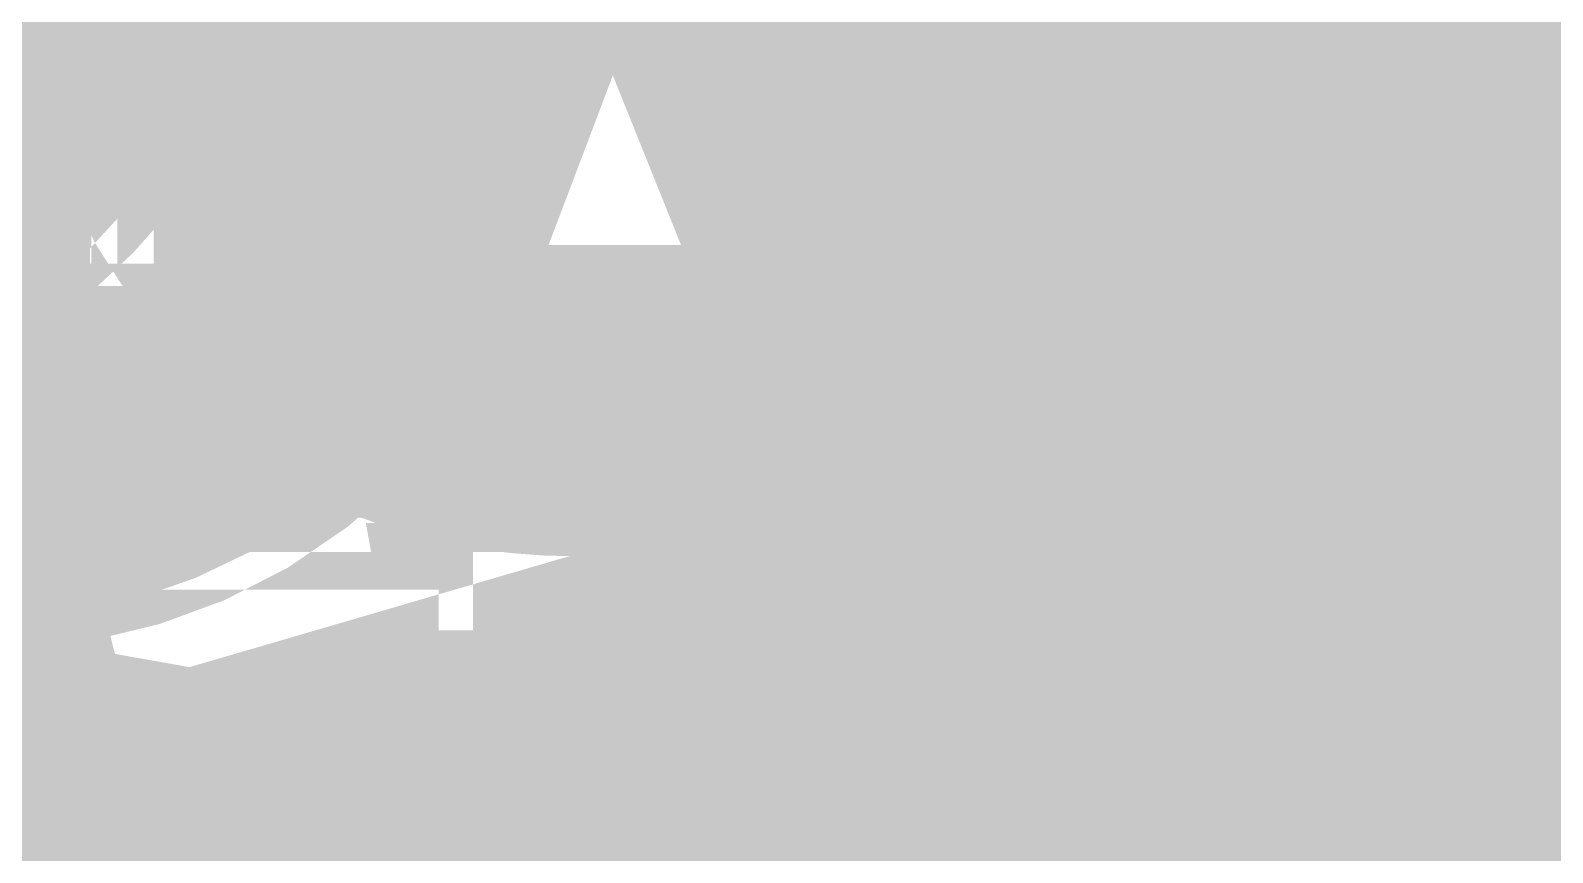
# Model space of a CAD drawing. Header units: millimetres. Extents: x -0.7 to 17.2, y -0.7 to 12.5.
# Drawn here: x 6.411 to 7.879, y 9.045 to 9.838 of the extents above; entities that cross this region are included whole.
import ezdxf

# ---------------------------------------------------------------- set-up
doc = ezdxf.new("R2010")
doc.units = ezdxf.units.MM
doc.layers.add('EQUIPMENT', color=7, linetype='Continuous')
doc.layers.add('FITTINGS', color=7, linetype='Continuous')

msp = doc.modelspace()

# ---------------------------------------------------------------- linework, layer by layer
at = {"color": 7, "lineweight": 0, "const_width": 1}
for points in [[(0, 11.69291973114014), (7.945338726043701, 11.69291973114014), (7.945338726043701, 9.569485664367676), (0, 9.569485664367676), (0, 11.69291973114014)], [(7.085715686773369, 9.831013484139476), (7.085715686773369, 9.831013484139476), (7.085715686773369, 9.831013484139476), (7.074897670233425, 9.831566561206683), (7.064715847679493, 9.8332257924083), (7.055170219111573, 9.835991177744326), (7.046260784529669, 9.83986271721477), (7.037987543933777, 9.84484041081962), (7.030350497323898, 9.850924258558884), (7.023349644700033, 9.858114260432558), (7.023349644700033, 9.858114260432558), (7.023349644700033, 9.858114260432558), (7.023349644700033, 9.858114260432558), (7.017144228757095, 9.866396822552057), (7.011893492189991, 9.875769226139655), (7.007597434998724, 9.886231471195357), (7.004256057183296, 9.897783557719164), (7.001869358743704, 9.910425485711075), (7.000437339679948, 9.924157255171089), (6.999959999992029, 9.938978866099205), (6.999959999992029, 9.938978866099205), (6.999959999992029, 9.938978866099205), (6.999959999992029, 9.938978866099205), (7.000441223648117, 9.95380863336048), (7.001884894616377, 9.96756487181995), (7.004291012896811, 9.98024758147763), (7.007659578489422, 9.99185676233352), (7.011990591394206, 10.00239241438761), (7.017284051611163, 10.0118545376399), (7.023539959140294, 10.0202431320904), (7.023539959140294, 10.0202431320904), (7.023539959140294, 10.0202431320904), (7.023539959140294, 10.0202431320904), (7.030591303350352, 10.02753411713646), (7.038271073610083, 10.03370341217543), (7.046579269919492, 10.03875101720731), (7.055515892278578, 10.04267693223212), (7.065080940687338, 10.04548115724983), (7.075274415145776, 10.04716369226046), (7.08609631565389, 10.047724537264), (7.08609631565389, 10.047724537264), (7.08609631565389, 10.047724537264), (7.08609631565389, 10.047724537264), (7.092822960125055, 10.04754160236327), (7.099191502731073, 10.04699279766104), (7.10520194347195, 10.04607812315734), (7.110854282347685, 10.04479757885216), (7.116148519358275, 10.0431511647455), (7.121084654503724, 10.04113888083736), (7.125662687784029, 10.03876072712774), (7.125662687784029, 10.03876072712774), (7.125662687784029, 10.03876072712774), (7.125662687784029, 10.03876072712774), (7.129946316277157, 10.03612001716992), (7.133999237061069, 10.03332006451719), (7.137821450135767, 10.03036086916955), (7.141412955501254, 10.027242431127), (7.144773753157526, 10.02396475038953), (7.147903843104585, 10.02052782695716), (7.150803225342429, 10.01693166082987), (7.150803225342429, 10.01693166082987), (7.153144092957632, 10.01693166082987), (7.153144092957632, 10.01693166082987), (7.153144092957632, 10.01693166082987), (7.153023301547591, 10.01847748016096), (7.152878429534901, 10.02022215866229), (7.152709476919566, 10.02216569633385), (7.15251644370159, 10.02430809317564), (7.152299329880965, 10.02664934918766), (7.152058135457697, 10.02918946436991), (7.151792860431783, 10.03192843872239), (7.151792860431783, 10.03192843872239), (7.151792860431783, 10.03192843872239), (7.151792860431783, 10.03192843872239), (7.151535353342208, 10.03468333734437), (7.151317462727949, 10.03727122533509), (7.15113918858901, 10.03969210269456), (7.151000530925393, 10.04194596942279), (7.150901489737095, 10.04403282551977), (7.150842065024115, 10.0459526709855), (7.150822256786455, 10.04770550581998), (7.150822256786455, 10.04770550581998), (7.150822256786455, 10.13112032498611), (7.185116918921381, 10.13112032498611), (7.185116918921381, 9.834895898720788), (7.157445199307517, 9.834895898720788), (7.15238283519659, 9.862967278659198), (7.150822256786455, 9.862967278659198), (7.150822256786455, 9.862967278659198), (7.150822256786455, 9.862967278659198), (7.148019973752827, 9.859261973026376), (7.14496367920097, 9.855715133294826), (7.141653373130888, 9.852326759464557), (7.138089055542584, 9.849096851535567), (7.134270726436052, 9.846025409507853), (7.130198385811297, 9.84311243338142), (7.125872033668315, 9.840357923156262), (7.125872033668315, 9.840357923156262), (7.125872033668315, 9.840357923156262), (7.125872033668315, 9.840357923156262), (7.121235352468667, 9.837878786274258), (7.116232024673899, 9.835781055066406), (7.110862050284021, 9.834064729532711), (7.105125429299031, 9.832729809673172), (7.099022161718924, 9.831776295487785), (7.092552247543704, 9.831204186976553), (7.085715686773369, 9.831013484139476)], [(6.068425530318905, 10.11321173615761), (6.068425530318905, 10.11321173615761), (6.068425530318905, 10.11321173615761), (6.083410267910104, 10.11277440134183), (6.097185537813604, 10.11146239689448), (6.10975134002941, 10.10927572281557), (6.12110767455752, 10.1062143791051), (6.131254541397935, 10.10227836576306), (6.140191940550654, 10.09746768278946), (6.147919872015677, 10.09178233018429), (6.147919872015677, 10.09178233018429), (6.147919872015677, 10.09178233018429), (6.147919872015677, 10.09178233018429), (6.154539318965389, 10.08529649173958), (6.160140389461296, 10.07809522635821), (6.164723083503404, 10.07017853404019), (6.16828740109171, 10.06154641478553), (6.170833342226214, 10.05219886859421), (6.172360906906916, 10.04213589546623), (6.172870095133817, 10.03135749540161), (6.172870095133817, 10.03135749540161), (6.172870095133817, 10.03135749540161), (6.172870095133817, 10.03135749540161), (6.172659584059081, 10.02484874154471), (6.172028050834868, 10.01845961390739), (6.170975495461184, 10.01219011248967), (6.169501917938025, 10.00604023729154), (6.167607318265391, 10.000009988313), (6.165291696443284, 9.994099365554057), (6.162555052471703, 9.988308369014703), (6.162555052471703, 9.988308369014703), (6.162555052471703, 9.988308369014703), (6.162555052471703, 9.988308369014703), (6.159316211415926, 9.98272671835964), (6.155504873452097, 9.977455008364425), (6.15112103858022, 9.972493239029063), (6.146164706800297, 9.967841410353556), (6.140635878112323, 9.9634995223379), (6.134534552516302, 9.959467574982098), (6.12786073001223, 9.955745568286147), (6.12786073001223, 9.955745568286147), (6.12786073001223, 9.955745568286147), (6.12786073001223, 9.955745568286147), (6.120546829553979, 9.952438369390602), (6.11252527009541, 9.94963997032514), (6.103796051636526, 9.94735037108976), (6.094359174177329, 9.94556957168447), (6.084214637717816, 9.944297572109258), (6.073362442257986, 9.943534372364134), (6.061802587797843, 9.94327997244909), (6.061802587797843, 9.94327997244909), (6.02984879327812, 9.94327997244909), (6.02984879327812, 9.83493396160884), (5.994773841938127, 9.83493396160884), (5.994773841938127, 10.11323076760164), (6.068425530318905, 10.11321173615761)], [(6.671404718722215, 9.834914930164814), (6.671404718722215, 10.11321173615761), (6.706479670062208, 10.11321173615761), (6.706479670062208, 9.866107466923495), (6.828090597388609, 9.866107466923495), (6.828090597388609, 9.83493396160884), (6.671404718722215, 9.834914930164814)], [(6.02984879327812, 10.08321818037257), (6.02984879327812, 9.973311591122183), (6.05792017321653, 9.973311591122183), (6.05792017321653, 9.973311591122183), (6.05792017321653, 9.973311591122183), (6.068865583912406, 9.97357414737038), (6.078983709388373, 9.974361816114968), (6.088274549644431, 9.975674597355946), (6.096738104680584, 9.97751249109332), (6.104374374496828, 9.979875497327082), (6.111183359093166, 9.98276361605724), (6.117165058469595, 9.986176847283787), (6.117165058469595, 9.986176847283787), (6.117165058469595, 9.986176847283787), (6.117165058469595, 9.986176847283787), (6.12233539689561, 9.990218504560012), (6.126710298640696, 9.994991901439196), (6.130289763704859, 10.00049703792134), (6.133073792088098, 10.00673391400645), (6.135062383790411, 10.01370252969451), (6.136255538811799, 10.02140288498554), (6.136653257152261, 10.02983497987952), (6.136653257152261, 10.02983497987952), (6.136653257152261, 10.02983497987952), (6.136653257152261, 10.02983497987952), (6.136303311620273, 10.03723976519293), (6.135253475024306, 10.04408758947094), (6.133503747364359, 10.05037845271359), (6.131054128640437, 10.05611235492087), (6.127904618852535, 10.06128929609277), (6.124055218000656, 10.06590927622929), (6.119505926084798, 10.06997229533044), (6.119505926084798, 10.06997229533044), (6.119505926084798, 10.06997229533044), (6.119505926084798, 10.06997229533044), (6.114200813963337, 10.07349117049118), (6.108083952494639, 10.07646784369558), (6.101155341678709, 10.07890231494364), (6.093414981515547, 10.08079458423538), (6.084862872005151, 10.08214465157077), (6.075499013147523, 10.08295251694984), (6.06532340494266, 10.08321818037257), (6.02984879327812, 10.08321818037257)], [(6.295668703513968, 9.859084864077886), (6.295668703513968, 9.859084864077886), (6.295668703513968, 9.859084864077886), (6.297905869179071, 9.859112828648701), (6.300158570716847, 9.85919672236114), (6.302426808127296, 9.859336545215209), (6.304710581410423, 9.859532297210906), (6.307009890566221, 9.85978397834823), (6.309324735594695, 9.860091588627183), (6.311655116495842, 9.86045512804776), (6.311655116495842, 9.86045512804776), (6.311655116495842, 9.86045512804776), (6.311655116495842, 9.86045512804776), (6.313929568255364, 9.860845466848705), (6.316076625858953, 9.861244350379616), (6.318096289306615, 9.8616517786405), (6.319988558598348, 9.862067751631356), (6.32175343373415, 9.862492269352181), (6.323390914714023, 9.862925331802979), (6.324901001537967, 9.863366938983745), (6.324901001537967, 9.863366938983745), (6.324901001537967, 9.837255797780017), (6.324901001537967, 9.837255797780017), (6.324901001537967, 9.837255797780017), (6.323245265907703, 9.836498035590328), (6.321399215837176, 9.835779889875958), (6.319362851326388, 9.835101360636905), (6.317136172375342, 9.834462447873175), (6.314719178984035, 9.833863151584762), (6.312111871152467, 9.833303471771671), (6.309314248880639, 9.832783408433897), (6.309314248880639, 9.832783408433897), (6.309314248880639, 9.832783408433897), (6.309314248880639, 9.832783408433897), (6.306431956102738, 9.83231888584094), (6.303581511863816, 9.831925828262277), (6.300762916163877, 9.831604235697915), (6.297976169002922, 9.831354108147861), (6.295221270380948, 9.831175445612107), (6.292498220297957, 9.831068248090652), (6.289807018753947, 9.831032515583502), (6.289807018753947, 9.831032515583502), (6.289807018753947, 9.831032515583502), (6.289807018753947, 9.831032515583502), (6.28518237785562, 9.83114786943811), (6.280661050510576, 9.83149393100193), (6.276243036718816, 9.832070700274961), (6.271928336480342, 9.83287817725721), (6.26771694979515, 9.833916361948672), (6.263608876663244, 9.835185254349348), (6.259604117084621, 9.836684854459236), (6.259604117084621, 9.836684854459236), (6.259604117084621, 9.836684854459236), (6.259604117084621, 9.836684854459236), (6.255758600200911, 9.838471091419967), (6.252128255153738, 9.840599894373163), (6.248713081943105, 9.84307126331883), (6.245513080569014, 9.845885198256967), (6.24252825103146, 9.849041699187572), (6.239758593330445, 9.852540766110646), (6.237204107465971, 9.856382399026188), (6.237204107465971, 9.856382399026188), (6.237204107465971, 9.856382399026188), (6.237204107465971, 9.856382399026188), (6.234926936928733, 9.860620585091745), (6.2330001003203, 9.865320186575723), (6.231423597640672, 9.870481203478132), (6.230197428889854, 9.87610363579897), (6.229321594067838, 9.882187483538232), (6.22879609317463, 9.888732746695922), (6.228620926210226, 9.89573942527204), (6.228620926210226, 9.89573942527204), (6.228620926210226, 10.01735035259844), (6.199007999305707, 10.01735035259844), (6.199007999305707, 10.03371739446084), (6.229020586534773, 10.04736293982751), (6.242666131901444, 10.09180136162831), (6.262934619789178, 10.09180136162831), (6.262934619789178, 10.04386115412672), (6.323340423127831, 10.04386115412672), (6.323340423127831, 10.01735035259844), (6.262934619789178, 10.01735035259844), (6.262934619789178, 9.896519714477108), (6.262934619789178, 9.896519714477108), (6.262934619789178, 9.896519714477108), (6.263121827054905, 9.891263151957753), (6.26368344885208, 9.886412075715198), (6.264619485180707, 9.881966485749437), (6.265929936040786, 9.877926382060483), (6.267614801432316, 9.874291764648326), (6.269674081355298, 9.87106263351297), (6.272107775809729, 9.868238988654412), (6.272107775809729, 9.868238988654412), (6.272107775809729, 9.868238988654412), (6.272107775809729, 9.868238988654412), (6.274830437495905, 9.8658103433586), (6.277767494224984, 9.863755335800603), (6.280918945996969, 9.862073965980425), (6.284284792811862, 9.860766233898065), (6.287865034669657, 9.859832139553522), (6.29165967157036, 9.859271682946794), (6.295668703513968, 9.859084864077886)], [(6.940728793589358, 9.859084864077886), (6.940728793589358, 9.859084864077886), (6.940728793589358, 9.859084864077886), (6.942965959254461, 9.859112828648701), (6.945218660792236, 9.85919672236114), (6.947486898202686, 9.859336545215209), (6.949770671485812, 9.859532297210906), (6.95206998064161, 9.85978397834823), (6.954384825670084, 9.860091588627183), (6.956715206571232, 9.86045512804776), (6.956715206571232, 9.86045512804776), (6.956715206571232, 9.86045512804776), (6.956715206571232, 9.86045512804776), (6.958989658330754, 9.860845466848705), (6.961136715934343, 9.861244350379616), (6.963156379382004, 9.8616517786405), (6.965048648673736, 9.862067751631356), (6.96681352380954, 9.862492269352181), (6.968451004789413, 9.862925331802979), (6.969961091613357, 9.863366938983745), (6.969961091613357, 9.863366938983745), (6.969961091613357, 9.837255797780017), (6.969961091613357, 9.837255797780017), (6.969961091613357, 9.837255797780017), (6.968305355983094, 9.836498035590328), (6.966459305912566, 9.835779889875958), (6.964422941401778, 9.835101360636905), (6.962196262450733, 9.834462447873175), (6.959779269059425, 9.833863151584762), (6.957171961227857, 9.833303471771671), (6.954374338956029, 9.832783408433897), (6.954374338956029, 9.832783408433897), (6.954374338956029, 9.832783408433897), (6.954374338956029, 9.832783408433897), (6.951492046178128, 9.83231888584094), (6.948641601939206, 9.831925828262277), (6.945823006239267, 9.831604235697915), (6.943036259078312, 9.831354108147861), (6.940281360456337, 9.831175445612107), (6.937558310373346, 9.831068248090652), (6.934867108829337, 9.831032515583502), (6.934867108829337, 9.831032515583502), (6.934867108829337, 9.831032515583502), (6.934867108829337, 9.831032515583502), (6.93024246793101, 9.83114786943811), (6.925721140585965, 9.83149393100193), (6.921303126794206, 9.832070700274961), (6.916988426555732, 9.83287817725721), (6.91277703987054, 9.833916361948672), (6.908668966738633, 9.835185254349348), (6.90466420716001, 9.836684854459236), (6.90466420716001, 9.836684854459236), (6.90466420716001, 9.836684854459236), (6.90466420716001, 9.836684854459236), (6.900818690276302, 9.838471091419967), (6.897188345229129, 9.840599894373163), (6.893773172018496, 9.84307126331883), (6.890573170644404, 9.845885198256967), (6.887588341106849, 9.849041699187572), (6.884818683405835, 9.852540766110646), (6.88226419754136, 9.856382399026188), (6.88226419754136, 9.856382399026188), (6.88226419754136, 9.856382399026188), (6.88226419754136, 9.856382399026188), (6.879987027004124, 9.860620585091745), (6.878060190395689, 9.865320186575723), (6.876483687716062, 9.870481203478132), (6.875257518965244, 9.87610363579897), (6.874381684143229, 9.882187483538232), (6.87385618325002, 9.888732746695922), (6.873681016285616, 9.89573942527204), (6.873681016285616, 9.89573942527204), (6.873681016285616, 10.01735035259844), (6.844068089381096, 10.01735035259844), (6.844068089381096, 10.03371739446084), (6.874080676610163, 10.04736293982751), (6.887726221976834, 10.09180136162831), (6.907994709864568, 10.09180136162831), (6.907994709864568, 10.04386115412672), (6.968400513203221, 10.04386115412672), (6.968400513203221, 10.01735035259844), (6.907994709864568, 10.01735035259844), (6.907994709864568, 9.896519714477108), (6.907994709864568, 9.896519714477108), (6.907994709864568, 9.896519714477108), (6.908181917130295, 9.891263151957753), (6.90874353892747, 9.886412075715198), (6.909679575256097, 9.881966485749437), (6.910990026116177, 9.877926382060483), (6.912674891507707, 9.874291764648326), (6.914734171430688, 9.87106263351297), (6.917167865885119, 9.868238988654412), (6.917167865885119, 9.868238988654412), (6.917167865885119, 9.868238988654412), (6.917167865885119, 9.868238988654412), (6.919890527571295, 9.8658103433586), (6.922827584300374, 9.863755335800603), (6.925979036072358, 9.862073965980425), (6.929344882887251, 9.860766233898065), (6.932925124745047, 9.859832139553522), (6.93671976164575, 9.859271682946794), (6.940728793589358, 9.859084864077886)], [(6.333851132823838, 10.04382309123866), (6.370486662573967, 10.04382309123866), (6.41570537357984, 9.924952691852013), (6.41570537357984, 9.924952691852013), (6.41570537357984, 9.924952691852013), (6.417351010892869, 9.920526910123918), (6.418949263794238, 9.916156280743813), (6.420500132283951, 9.911840803711705), (6.42200361636201, 9.90758047902759), (6.423459716028409, 9.903375306691467), (6.424868431283153, 9.899225286703341), (6.426229762126241, 9.895130419063207), (6.426229762126241, 9.895130419063207), (6.426229762126241, 9.895130419063207), (6.426229762126241, 9.895130419063207), (6.427519627955028, 9.891096141326507), (6.428713948166864, 9.887117015937793), (6.429812722761755, 9.883193042897076), (6.4308159517397, 9.879324222204355), (6.431723635100696, 9.875510553859627), (6.432535772844748, 9.871752037862892), (6.43325236497185, 9.868048674214151), (6.43325236497185, 9.868048674214151), (6.434812943381985, 9.868048674214151), (6.434812943381985, 9.868048674214151), (6.434812943381985, 9.868048674214151), (6.435537303445427, 9.870956212785153), (6.436372744998486, 9.87411077173167), (6.437319268041168, 9.877512351053712), (6.438376872573475, 9.881160950751278), (6.4395455585954, 9.88505657082436), (6.440825326106946, 9.88919921127297), (6.442216175108115, 9.893588872097098), (6.442216175108115, 9.893588872097098), (6.442216175108115, 9.893588872097098), (6.442216175108115, 9.893588872097098), (6.443670721187249, 9.89810087791854), (6.445141579932689, 9.902621428469946), (6.446628751344437, 9.907150523751328), (6.448132235422496, 9.911688163762681), (6.449652032166862, 9.916234348504002), (6.451188141577534, 9.920789077975297), (6.452740563654515, 9.92535235217656), (6.452740563654515, 9.92535235217656), (6.495218746720639, 10.04384212268269), (6.532253936795314, 10.04384212268269), (6.442216175108115, 9.806082292465362), (6.442216175108115, 9.806082292465362), (6.442216175108115, 9.806082292465362), (6.438968789322367, 9.797867699788819), (6.435458070494787, 9.790145594276046), (6.431684018625377, 9.78291597592705), (6.427646633714138, 9.776178844741834), (6.42334591576107, 9.76993420072039), (6.418781864766173, 9.764182043862725), (6.413954480729444, 9.758922374168833), (6.413954480729444, 9.758922374168833), (6.413954480729444, 9.758922374168833), (6.413954480729444, 9.758922374168833), (6.408734427510875, 9.754272099080593), (6.402981493859572, 9.750337250929006), (6.396695679775542, 9.747117829714067), (6.389876985258785, 9.744613835435786), (6.382525410309297, 9.742825268094155), (6.37464095492708, 9.741752127689177), (6.366223619112134, 9.74139441422085), (6.366223619112134, 9.74139441422085), (6.366223619112134, 9.74139441422085), (6.366223619112134, 9.74139441422085), (6.363596503042908, 9.741414222458513), (6.36106570938426, 9.741473647171489), (6.358631238136193, 9.741572688359785), (6.35629308929871, 9.741711346023406), (6.354051262871805, 9.741889620162343), (6.351905758855482, 9.742107510776602), (6.349856577249739, 9.742365017866177), (6.349856577249739, 9.742365017866177), (6.349856577249739, 9.742365017866177), (6.349856577249739, 9.742365017866177), (6.347890124165989, 9.742646217161584), (6.346003680826507, 9.742935184393325), (6.3441972472313, 9.743231919561405), (6.342470823380368, 9.743536422665823), (6.340824409273706, 9.743848693706575), (6.339258004911319, 9.744168732683665), (6.337771610293203, 9.744496539597094), (6.337771610293203, 9.744496539597094), (6.337771610293203, 9.771787630330437), (6.337771610293203, 9.771787630330437), (6.337771610293203, 9.771787630330437), (6.339031181170276, 9.771564690557561), (6.34036299385528, 9.771341750784684), (6.34176704834822, 9.771118811011807), (6.343243344649098, 9.770895871238931), (6.34479188275791, 9.770672931466056), (6.346412662674659, 9.770449991693178), (6.348105684399343, 9.770227051920301), (6.348105684399343, 9.770227051920301), (6.348105684399343, 9.770227051920301), (6.348105684399343, 9.770227051920301), (6.349841429773883, 9.77002003641692), (6.351601255751063, 9.769844869452513), (6.353385162330892, 9.769701551027092), (6.355193149513369, 9.769590081140654), (6.357025217298486, 9.7695104597932), (6.358881365686251, 9.769462686984724), (6.36076159467666, 9.769446762715233), (6.36076159467666, 9.769446762715233), (6.36076159467666, 9.769446762715233), (6.36076159467666, 9.769446762715233), (6.36574472583695, 9.769653389821803), (6.370449764876366, 9.770273271141507), (6.374876711794911, 9.771306406674348), (6.37902556659259, 9.77275279642033), (6.382896329269396, 9.774612440379444), (6.386488999825333, 9.776885338551699), (6.389803578260398, 9.779571490937087), (6.389803578260398, 9.779571490937087), (6.389803578260398, 9.779571490937087), (6.389803578260398, 9.779571490937087), (6.392874631891296, 9.782604870076751), (6.395747603145593, 9.785908573400942), (6.398422492023293, 9.789482600909668), (6.400899298524398, 9.79332695260293), (6.403178022648903, 9.797441628480723), (6.405258664396811, 9.80182662854305), (6.407141223768122, 9.806481952789909), (6.407141223768122, 9.806481952789909), (6.418046241195043, 9.834153672403772), (6.333851132823838, 10.04382309123866)], [(7.091177711208843, 9.859465492958407), (7.100242504517492, 9.859835246728057), (7.108503316415244, 9.860944508037), (7.1159601469021, 9.862793276885244), (7.122612995978061, 9.865381553272789), (7.128461863643125, 9.868709337199627), (7.133506749897293, 9.872776628665763), (7.137747654740565, 9.877583427671198), (7.137747654740565, 9.877583427671198), (7.137747654740565, 9.877583427671198), (7.137747654740565, 9.877583427671198), (7.141317409884309, 9.883142939707705), (7.144337971929012, 9.88945749515618), (7.146809340874677, 9.896527094016628), (7.148731516721309, 9.904351736289051), (7.150104499468902, 9.912931421973441), (7.150928289117457, 9.922266151069806), (7.151202885666976, 9.932355923578143), (7.151202885666976, 9.932355923578143), (7.151202885666976, 9.938598237218685), (7.151202885666976, 9.938598237218685), (7.151202885666976, 9.938598237218685), (7.150940329418781, 9.94936459698199), (7.150152660674193, 9.959391449205992), (7.148839879433211, 9.9686787938907), (7.147001985695841, 9.977226631036112), (7.144638979462076, 9.985034960642224), (7.14175086073192, 9.992103782709039), (7.138337629505372, 9.998433097236557), (7.138337629505372, 9.998433097236557), (7.138337629505372, 9.998433097236557), (7.138337629505372, 9.998433097236557), (7.134216350881694, 10.00396192592453), (7.12920408996014, 10.00864016558358), (7.123300846740715, 10.01246781621372), (7.11650662122342, 10.01544487781494), (7.108821413408251, 10.01757135038723), (7.100245223295209, 10.01884723393061), (7.090778050884296, 10.01927252844507), (7.090778050884296, 10.01927252844507), (7.090778050884296, 10.01927252844507), (7.090778050884296, 10.01927252844507), (7.083154209766193, 10.01882315332797), (7.076095097619797, 10.01747502797665), (7.069600714445114, 10.01522815239113), (7.063671060242145, 10.0120825265714), (7.058306135010885, 10.00803815051745), (7.053505938751337, 10.0030950242293), (7.049270471463501, 9.997253147706942), (7.049270471463501, 9.997253147706942), (7.049270471463501, 9.997253147706942), (7.049270471463501, 9.997253147706942), (7.045599733147379, 9.990655450978979), (7.042493723802963, 9.98344486407401), (7.039952443430261, 9.975621386992035), (7.037975892029271, 9.967185019733067), (7.036564069599992, 9.958135762297092), (7.035716976142426, 9.948473614684117), (7.035434611656569, 9.938198576894138), (7.035434611656569, 9.938198576894138), (7.035434611656569, 9.938198576894138), (7.035434611656569, 9.938198576894138), (7.035716976142427, 9.927850132105776), (7.036564069599993, 9.91818526571508), (7.037975892029269, 9.909203977722056), (7.039952443430262, 9.900906268126704), (7.042493723802963, 9.893292136929018), (7.045599733147377, 9.886361584129006), (7.049270471463501, 9.880114609726661), (7.049270471463501, 9.880114609726661), (7.049270471463501, 9.880114609726661), (7.049270471463501, 9.880114609726661), (7.053514095084492, 9.874636272624882), (7.058338760343501, 9.87000075661568), (7.063744467240529, 9.86620806169906), (7.06973121577558, 9.863258187875026), (7.076299005948647, 9.86115113514357), (7.083447837759735, 9.859886903504698), (7.091177711208843, 9.859465492958407)], [(7.246306579860857, 9.855963707257615), (7.246306579860857, 9.855963707257615), (7.246306579860857, 9.855963707257615), (7.246449509889462, 9.85991020731371), (7.246878299975272, 9.863506373440995), (7.247592950118291, 9.866752205639479), (7.248593460318517, 9.869647703909157), (7.249879830575949, 9.872192868250027), (7.251452060890592, 9.87438769866209), (7.25331015126244, 9.876232195145349), (7.25331015126244, 9.876232195145349), (7.25331015126244, 9.876232195145349), (7.25331015126244, 9.876232195145349), (7.25537214996314, 9.87778228684143), (7.257545230153458, 9.879093902891958), (7.2598293918334, 9.880167043296936), (7.262224635002965, 9.881001708056365), (7.264730959662149, 9.881597897170241), (7.267348365810955, 9.881955610638569), (7.270076853449382, 9.882074848461343), (7.270076853449382, 9.882074848461343), (7.270076853449382, 9.882074848461343), (7.270076853449382, 9.882074848461343), (7.272910208228363, 9.88195561063857), (7.275624713581381, 9.881597897170241), (7.278220369508441, 9.881001708056363), (7.280697176009546, 9.88016704329694), (7.283055133084691, 9.879093902891958), (7.285294240733878, 9.87778228684143), (7.287414498957105, 9.876232195145349), (7.287414498957105, 9.876232195145349), (7.287414498957105, 9.876232195145349), (7.287414498957105, 9.876232195145349), (7.289328130073765, 9.874387698662092), (7.290947356403246, 9.872192868250027), (7.292272177945547, 9.869647703909154), (7.293302594700672, 9.86675220563948), (7.294038606668618, 9.863506373440996), (7.294480213849386, 9.85991020731371), (7.294627416242975, 9.855963707257615), (7.294627416242975, 9.855963707257615), (7.294627416242975, 9.855963707257615), (7.294627416242975, 9.855963707257615), (7.294480213849387, 9.852115083199372), (7.294038606668618, 9.848584167737313), (7.293302594700672, 9.845370960871445), (7.292272177945549, 9.842475462601772), (7.290947356403246, 9.839897672928286), (7.289328130073764, 9.837637591850989), (7.287414498957105, 9.835695219369882), (7.287414498957105, 9.835695219369882), (7.287414498957105, 9.835695219369882), (7.287414498957105, 9.835695219369882), (7.285294240733879, 9.834044144501421), (7.283055133084692, 9.83264708115118), (7.280697176009545, 9.831504029319166), (7.278220369508444, 9.83061498900538), (7.275624713581381, 9.829979960209815), (7.272910208228361, 9.82959894293248), (7.270076853449382, 9.829471937173366), (7.270076853449382, 9.829471937173366), (7.270076853449382, 9.829471937173366), (7.270076853449382, 9.829471937173366), (7.267348754207774, 9.829599331329296), (7.264732513249416, 9.829981513797083), (7.262228130574314, 9.83061848457673), (7.259835606182472, 9.831510243668237), (7.257554940073881, 9.832656791071603), (7.255386132248546, 9.834058126786825), (7.253329182706466, 9.835714250813908), (7.253329182706466, 9.835714250813908), (7.253329182706466, 9.835714250813908), (7.253329182706466, 9.835714250813908), (7.251466043176, 9.837651574136398), (7.249889540496372, 9.839907382848708), (7.248599674667586, 9.84248167695084), (7.247596445689643, 9.845374456442801), (7.24687985356254, 9.84858572132458), (7.246449898286278, 9.852115471596187), (7.246306579860857, 9.855963707257615)]]:
    msp.add_lwpolyline(points, dxfattribs=at)
at = {"layer": 'EQUIPMENT', "color": 7, "lineweight": 0, "const_width": 0.9904999732971191}
for points in [[(5.056160469982579, 7.706815152677774), (6.309452452876192, 7.706815152677774), (6.309452452876192, 8.803445637709684), (5.056160469982579, 8.803445637709684), (5.056160469982579, 7.706815152677774), (5.056160469982579, 7.706815152677774)], [(7.210256065580976, 8.490122641986282), (8.933532542059693, 8.490122641986282), (8.933532542059693, 8.76428026324426), (7.210256065580976, 8.76428026324426), (7.210256065580976, 8.490122641986282), (7.210256065580976, 8.490122641986282)]]:
    msp.add_lwpolyline(points, dxfattribs=at)
at = {"layer": 'FITTINGS', "color": 7, "lineweight": 0}
for points, const_width in [([(8.208973114449323, 9.743414624879893), (8.208639196404544, 9.752976759343953), (8.207639076376974, 9.762492307758645), (8.205977609998135, 9.771914912849548), (8.203662911775321, 9.78119866555438), (8.200706252376323, 9.790298338466828), (8.197122030616155, 9.799169600604852), (8.192927708092798, 9.807769227510143), (8.188143725147416, 9.81605532535418), (8.182793388811321, 9.823987527031043), (8.176902760752943, 9.83152718358136), (8.170500545224787, 9.838637564953975), (8.16361793032164, 9.845284037423275), (8.156288447914275, 9.85143419898659), (8.148547800901017, 9.857058112808028), (8.140433709134829, 9.862128353907234), (8.131985699323861, 9.866620242603211), (8.123244932283034, 9.870511881865342), (8.114253988165704, 9.87378432539293), (8.105056670370868, 9.876421605628462), (8.095697788440399, 9.878410901837169), (8.08622294095629, 9.879742502756002), (8.076678285306691, 9.880409927984429), (8.067110322333976, 9.880409927984429), (8.057565666684377, 9.879742502756002), (8.048090819200269, 9.878410901837169), (8.0387319372698, 9.876421605628462), (8.029534619474964, 9.87378432539293), (8.020543675357633, 9.870511881865342), (8.011802908316806, 9.866620242603211), (8.00335489850584, 9.862128353907234), (7.995240806739651, 9.857058112808028), (7.987500159726393, 9.85143419898659), (7.980170677319027, 9.845284037423275), (7.97328806241588, 9.838637564953975), (7.966885846887724, 9.83152718358136), (7.960995218829345, 9.823987527031043), (7.955644882493251, 9.81605532535418), (7.95086089954787, 9.807769227510143), (7.946666577024512, 9.799169600604852), (7.943082355264345, 9.790298338466828), (7.940125695865346, 9.78119866555438), (7.937810997642533, 9.771914912849548), (7.936149531263693, 9.762492307758645), (7.935149411236122, 9.752976759343953), (7.934815493191345, 9.743414624879893), (7.935149411236122, 9.733852490415835), (7.936149531263693, 9.724336942001143), (7.937810997642533, 9.71491433691024), (7.940125695865346, 9.705630584205407), (7.943082355264345, 9.69653091129296), (7.946666577024512, 9.687659649154934), (7.95086089954787, 9.679060022249644), (7.955644882493251, 9.670773924405609), (7.960995218829345, 9.662841722728743), (7.966885846887724, 9.655302066178429), (7.97328806241588, 9.648191684805813), (7.980170677319027, 9.641545212336512), (7.987500159726393, 9.635395050773196), (7.995240806739651, 9.629771136951758), (8.00335489850584, 9.624700895852554), (8.011802908316806, 9.620209007156577), (8.020543675357633, 9.616317367894446), (8.029534619474964, 9.613044924366859), (8.0387319372698, 9.610407644131326), (8.048090819200269, 9.608418347922619), (8.057565666684377, 9.607086747003784), (8.067110322333976, 9.606419321775357), (8.076678285306691, 9.606419321775357), (8.08622294095629, 9.607086747003784), (8.095697788440399, 9.608418347922619), (8.105056670370868, 9.610407644131326), (8.114253988165704, 9.613044924366859), (8.123244932283034, 9.616317367894446), (8.131985699323861, 9.620209007156577), (8.140433709134829, 9.624700895852554), (8.148547800901017, 9.629771136951758), (8.156288447914275, 9.635395050773196), (8.16361793032164, 9.641545212336512), (8.170500545224787, 9.648191684805813), (8.176902760752943, 9.655302066178429), (8.182793388811321, 9.662841722728743), (8.188143725147416, 9.670773924405609), (8.192927708092798, 9.679060022249644), (8.197122030616155, 9.687659649154934), (8.200706252376323, 9.69653091129296), (8.203662911775321, 9.705630584205407), (8.205977609998135, 9.71491433691024), (8.207639076376974, 9.724336942001143), (8.208973114449323, 9.743414624879893)], 0.7074999213218689), ([(8.071894303820333, 8.76428026324426), (8.071894303820333, 9.625918501483618)], 0.7074999213218689), ([(6.082293282844275, 9.116768633433088), (6.082083388833913, 9.122779117970028), (6.081454743293405, 9.128760320481), (6.080410399667958, 9.134683099589935), (6.078955447032919, 9.14051860339111), (6.077096972742762, 9.146238397259634), (6.074844025080075, 9.15181461850798), (6.072207599248935, 9.157220101278442), (6.069200525321866, 9.16242850377), (6.065837454233217, 9.167414457642382), (6.062134778408256, 9.17215367073134), (6.058110524379013, 9.176623055442757), (6.053784310764397, 9.180800836136799), (6.049177203535015, 9.184666656512077), (6.044311655317789, 9.188201682320933), (6.039211369998531, 9.191388694746964), (6.033901193003351, 9.194212165107045), (6.02840699457674, 9.196658338891112), (6.022755543721912, 9.198715305795304), (6.01697437280338, 9.200373027735218), (6.011091647985637, 9.201623436892325), (6.005136029166866, 9.202460445051715), (5.999136531371661, 9.202879971615355), (5.993122382933915, 9.202879971615355), (5.987122885138711, 9.202460445051715), (5.98116726631994, 9.201623436892325)], 0.8489999771118164), ([(5.98116726631994, 9.03191382997385), (5.987122885138711, 9.03107682181446), (5.993122382933915, 9.03065729525082), (5.999136531371661, 9.03065729525082), (6.005136029166866, 9.03107682181446), (6.011091647985637, 9.03191382997385), (6.01697437280338, 9.033164239130958), (6.022755543721912, 9.034821961070872), (6.02840699457674, 9.036878927975064), (6.033901193003351, 9.03932510175913), (6.039211369998531, 9.042148572119212), (6.044311655317789, 9.045335584545242), (6.049177203535015, 9.048870610354099), (6.053784310764397, 9.052736430729377), (6.058110524379013, 9.056914211423418), (6.062134778408256, 9.061383596134835), (6.065837454233217, 9.066122809223794), (6.069200525321866, 9.071108763096175), (6.072207599248935, 9.076317165587733), (6.074844025080075, 9.081722648358193), (6.077096972742762, 9.087298869606542), (6.078955447032919, 9.093018663475066), (6.080410399667958, 9.09885416727624), (6.081454743293405, 9.104776946385176), (6.082293282844275, 9.116768633433088)], 0.8489999771118164)]:
    msp.add_lwpolyline(points, dxfattribs=dict(at, const_width=const_width))

doc.saveas('drawing.dxf')
